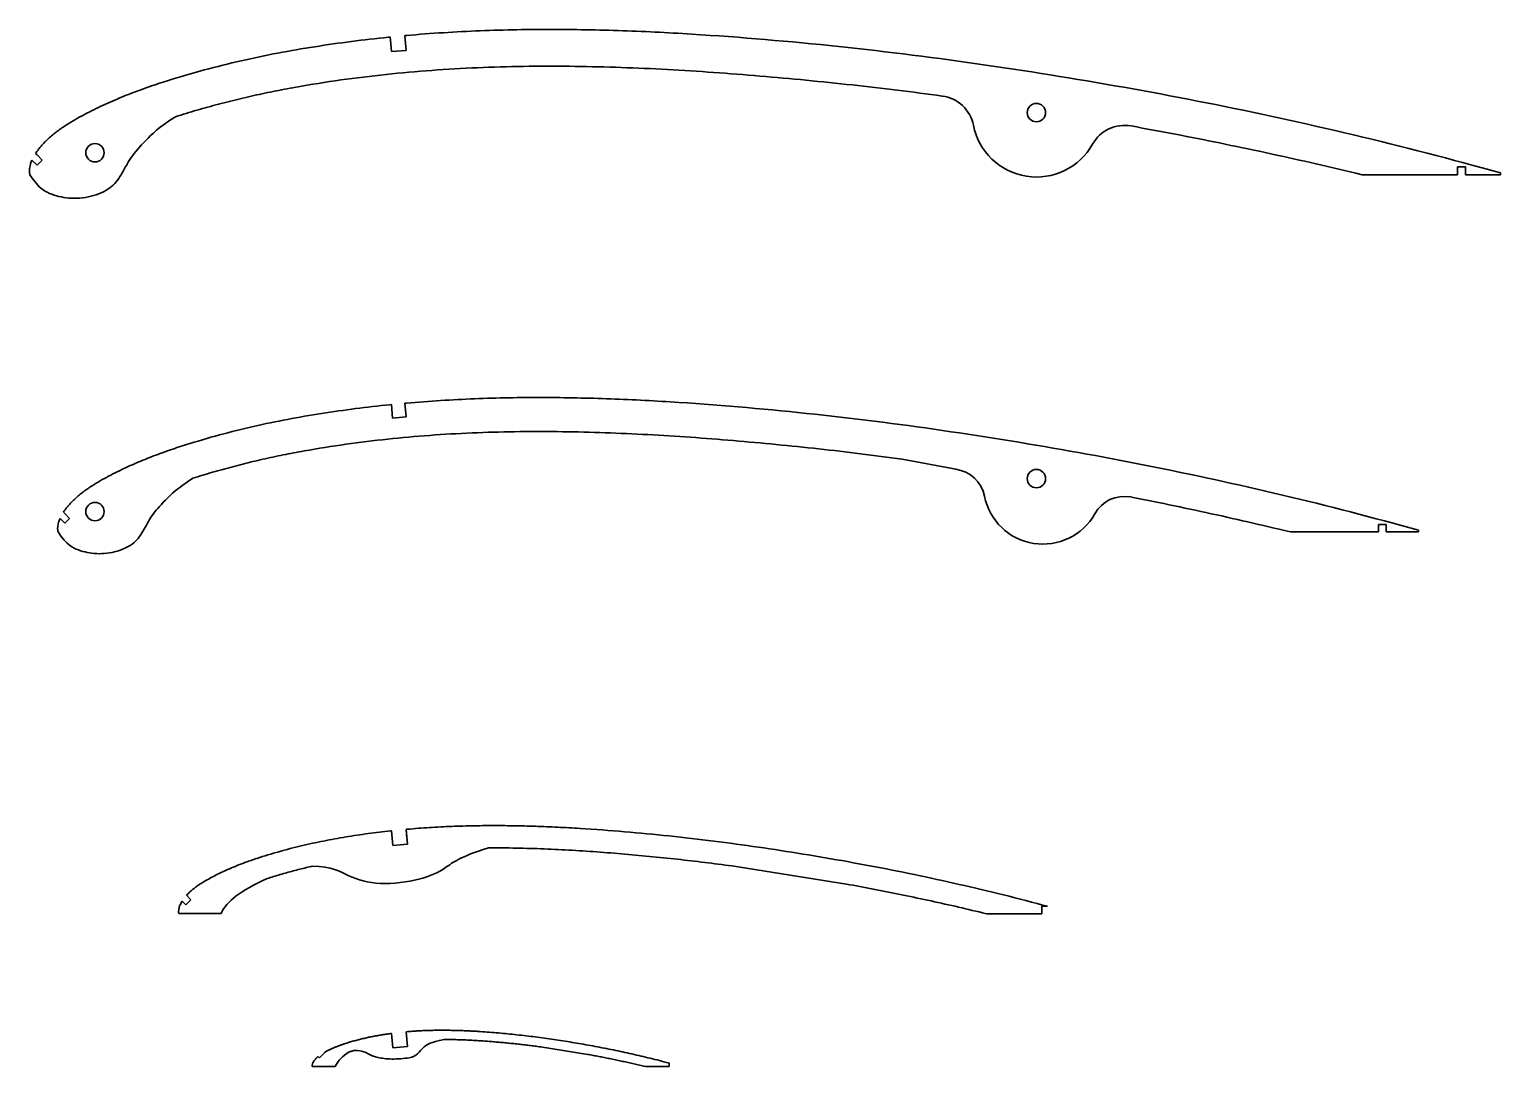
# Model space of a CAD drawing. Header units: millimetres. Extents: x -300 to 1870, y -600 to 600.
# Drawn here: x 1469.9 to 1870, y 27.4 to 309.5 of the extents above; entities that cross this region are included whole.
import ezdxf

# ---------------------------------------------------------------- set-up
doc = ezdxf.new("R2010")
doc.units = ezdxf.units.MM
doc.layers.get('0').update_dxf_attribs({"lineweight": 30})

msp = doc.modelspace()

# ---------------------------------------------------------------- linework, layer by layer
for p, q in [((1568.04, 307.41), (1568.39, 303.42)), ((1572.03, 307.76), (1572.03, 307.77)), ((1572.38, 303.77), (1572.03, 307.76)), ((1568.39, 303.42), (1572.38, 303.77)), ((1470.19, 272.76), (1469.99, 271.65)), ((1472.03, 272.52), (1470.62, 273.93)), ((1472.03, 275.35), (1471.62, 275.75)), ((1473.44, 273.93), (1472.03, 275.35)), ((1473.44, 273.93), (1472.03, 272.52)), ((1469.99, 271.65), (1469.93, 270.76)), ((1568.37, 207.47), (1568.69, 203.78)), ((1568.69, 203.78), (1572.38, 204.11)), ((1572.06, 207.79), (1572.05, 207.8)), ((1572.38, 204.11), (1572.06, 207.79)), ((1601.87, 200.07), (1600.43, 200.04)), ((1603.32, 200.09), (1601.87, 200.07)), ((1604.76, 200.1), (1603.32, 200.09)), ((1606.21, 200.11), (1604.76, 200.1)), ((1607.65, 200.12), (1606.21, 200.11)), ((1609.1, 200.12), (1607.65, 200.12)), ((1610.55, 200.11), (1609.1, 200.12)), ((1612, 200.1), (1610.55, 200.11)), ((1613.44, 200.09), (1612, 200.1)), ((1614.89, 200.07), (1613.44, 200.09)), ((1616.34, 200.05), (1614.89, 200.07)), ((1553.13, 196.23), (1551.71, 196.02)), ((1554.55, 196.44), (1553.13, 196.23)), ((1555.97, 196.65), (1554.55, 196.44)), ((1557.39, 196.84), (1555.97, 196.65)), ((1558.81, 197.03), (1557.39, 196.84)), ((1560.24, 197.22), (1558.81, 197.03)), ((1561.66, 197.4), (1560.24, 197.22)), ((1563.09, 197.57), (1561.66, 197.4)), ((1564.52, 197.73), (1563.09, 197.57)), ((1565.94, 197.89), (1564.52, 197.73)), ((1567.37, 198.05), (1565.94, 197.89)), ((1568.8, 198.2), (1567.37, 198.05)), ((1570.23, 198.34), (1568.8, 198.2)), ((1571.66, 198.48), (1570.23, 198.34)), ((1573.09, 198.61), (1571.66, 198.48)), ((1574.52, 198.73), (1573.09, 198.61)), ((1575.96, 198.85), (1574.52, 198.73)), ((1577.39, 198.97), (1575.96, 198.85)), ((1578.83, 199.07), (1577.39, 198.97)), ((1580.26, 199.18), (1578.83, 199.07)), ((1581.7, 199.27), (1580.26, 199.18)), ((1583.13, 199.36), (1581.7, 199.27)), ((1584.57, 199.45), (1583.13, 199.36)), ((1586.01, 199.53), (1584.57, 199.45)), ((1587.45, 199.6), (1586.01, 199.53)), ((1588.89, 199.67), (1587.45, 199.6)), ((1590.33, 199.74), (1588.89, 199.67)), ((1591.77, 199.8), (1590.33, 199.74)), ((1593.21, 199.85), (1591.77, 199.8)), ((1594.65, 199.9), (1593.21, 199.85)), ((1596.09, 199.94), (1594.65, 199.9)), ((1597.54, 199.98), (1596.09, 199.94)), ((1598.98, 200.02), (1597.54, 199.98)), ((1600.43, 200.04), (1598.98, 200.02)), ((1617.79, 200.03), (1616.34, 200.05)), ((1619.24, 200), (1617.79, 200.03)), ((1620.69, 199.96), (1619.24, 200)), ((1622.14, 199.93), (1620.69, 199.96)), ((1623.59, 199.89), (1622.14, 199.93)), ((1625.04, 199.84), (1623.59, 199.89)), ((1626.49, 199.79), (1625.04, 199.84)), ((1627.94, 199.74), (1626.49, 199.79)), ((1629.39, 199.68), (1627.94, 199.74)), ((1630.85, 199.62), (1629.39, 199.68)), ((1632.3, 199.56), (1630.85, 199.62)), ((1633.75, 199.49), (1632.3, 199.56)), ((1635.2, 199.42), (1633.75, 199.49)), ((1636.66, 199.35), (1635.2, 199.42)), ((1638.11, 199.27), (1636.66, 199.35)), ((1639.56, 199.19), (1638.11, 199.27)), ((1641.02, 199.11), (1639.56, 199.19)), ((1642.47, 199.03), (1641.02, 199.11)), ((1643.92, 198.94), (1642.47, 199.03)), ((1645.38, 198.84), (1643.92, 198.94)), ((1646.83, 198.75), (1645.38, 198.84)), ((1648.28, 198.65), (1646.83, 198.75)), ((1649.74, 198.55), (1648.28, 198.65)), ((1651.19, 198.45), (1649.74, 198.55)), ((1652.65, 198.34), (1651.19, 198.45)), ((1654.1, 198.23), (1652.65, 198.34)), ((1655.56, 198.12), (1654.1, 198.23)), ((1657.01, 198), (1655.56, 198.12)), ((1658.47, 197.89), (1657.01, 198)), ((1659.92, 197.77), (1658.47, 197.89)), ((1661.38, 197.65), (1659.92, 197.77)), ((1662.83, 197.52), (1661.38, 197.65)), ((1664.29, 197.4), (1662.83, 197.52)), ((1665.74, 197.27), (1664.29, 197.4)), ((1667.2, 197.14), (1665.74, 197.27)), ((1668.65, 197.01), (1667.2, 197.14)), ((1670.11, 196.87), (1668.65, 197.01)), ((1671.56, 196.73), (1670.11, 196.87)), ((1673.01, 196.59), (1671.56, 196.73)), ((1674.47, 196.45), (1673.01, 196.59)), ((1675.92, 196.31), (1674.47, 196.45)), ((1677.38, 196.16), (1675.92, 196.31)), ((1678.83, 196.01), (1677.38, 196.16)), ((1531.34, 192.1), (1530.66, 191.94)), ((1532.02, 192.26), (1531.34, 192.1)), ((1532.71, 192.42), (1532.02, 192.26)), ((1533.39, 192.57), (1532.71, 192.42)), ((1534.08, 192.73), (1533.39, 192.57)), ((1534.76, 192.88), (1534.08, 192.73)), ((1535.46, 193.03), (1534.76, 192.88)), ((1536.15, 193.18), (1535.46, 193.03)), ((1536.85, 193.33), (1536.15, 193.18)), ((1537.54, 193.47), (1536.85, 193.33)), ((1538.24, 193.62), (1537.54, 193.47)), ((1538.94, 193.76), (1538.24, 193.62)), ((1539.63, 193.9), (1538.94, 193.76)), ((1540.33, 194.03), (1539.63, 193.9)), ((1541.05, 194.17), (1540.33, 194.03)), ((1541.76, 194.31), (1541.05, 194.17)), ((1542.47, 194.45), (1541.76, 194.31)), ((1543.19, 194.58), (1542.47, 194.45)), ((1543.91, 194.71), (1543.19, 194.58)), ((1544.62, 194.84), (1543.91, 194.71)), ((1545.34, 194.97), (1544.62, 194.84)), ((1546.06, 195.09), (1545.34, 194.97)), ((1547.47, 195.33), (1546.06, 195.09)), ((1548.88, 195.57), (1547.47, 195.33)), ((1550.3, 195.8), (1548.88, 195.57)), ((1551.71, 196.02), (1550.3, 195.8)), ((1680.28, 195.86), (1678.83, 196.01)), ((1681.73, 195.71), (1680.28, 195.86)), ((1683.19, 195.55), (1681.73, 195.71)), ((1684.64, 195.39), (1683.19, 195.55)), ((1686.05, 195.24), (1684.64, 195.39)), ((1687.47, 195.08), (1686.05, 195.24)), ((1688.88, 194.92), (1687.47, 195.08)), ((1690.3, 194.75), (1688.88, 194.92)), ((1691.71, 194.59), (1690.3, 194.75)), ((1693.12, 194.42), (1691.71, 194.59)), ((1694.54, 194.25), (1693.12, 194.42)), ((1695.95, 194.08), (1694.54, 194.25)), ((1697.36, 193.9), (1695.95, 194.08)), ((1698.78, 193.73), (1697.36, 193.9)), ((1700.19, 193.55), (1698.78, 193.73)), ((1701.6, 193.37), (1700.19, 193.55)), ((1703.01, 193.18), (1701.6, 193.37)), ((1704.42, 193), (1703.01, 193.18)), ((1705.83, 192.81), (1704.42, 193)), ((1707.25, 192.62), (1705.83, 192.81)), ((1707.25, 192.62), (1721.86, 189.87)), ((1517.05, 188.24), (1516.37, 188.03)), ((1517.72, 188.44), (1517.05, 188.24)), ((1518.4, 188.65), (1517.72, 188.44)), ((1519.08, 188.85), (1518.4, 188.65)), ((1519.76, 189.05), (1519.08, 188.85)), ((1520.44, 189.25), (1519.76, 189.05)), ((1521.12, 189.44), (1520.44, 189.25)), ((1521.8, 189.63), (1521.12, 189.44)), ((1522.49, 189.83), (1521.8, 189.63)), ((1523.17, 190.01), (1522.49, 189.83)), ((1523.86, 190.2), (1523.17, 190.01)), ((1524.53, 190.38), (1523.86, 190.2)), ((1525.21, 190.56), (1524.53, 190.38)), ((1525.89, 190.74), (1525.21, 190.56)), ((1526.57, 190.92), (1525.89, 190.74)), ((1527.25, 191.09), (1526.57, 190.92)), ((1527.93, 191.27), (1527.25, 191.09)), ((1528.61, 191.44), (1527.93, 191.27)), ((1529.29, 191.6), (1528.61, 191.44)), ((1529.97, 191.77), (1529.29, 191.6)), ((1530.66, 191.94), (1529.97, 191.77)), ((1515.02, 187.61), (1514.35, 187.4)), ((1515.7, 187.82), (1515.02, 187.61)), ((1516.37, 188.03), (1515.7, 187.82)), ((1770.09, 182.19), (1769.39, 182.33)), ((1771.48, 181.92), (1770.09, 182.19)), ((1772.87, 181.64), (1771.48, 181.92)), ((1774.26, 181.37), (1772.87, 181.64)), ((1775.64, 181.09), (1774.26, 181.37)), ((1777.03, 180.8), (1775.64, 181.09)), ((1778.46, 180.51), (1777.03, 180.8)), ((1779.9, 180.22), (1778.46, 180.51)), ((1781.33, 179.92), (1779.9, 180.22)), ((1479.56, 175.2), (1478.25, 176.51)), ((1479.56, 177.81), (1479.18, 178.19)), ((1480.86, 176.51), (1479.56, 177.81)), ((1480.86, 176.51), (1479.56, 175.2)), ((1782.76, 179.62), (1781.33, 179.92)), ((1784.19, 179.32), (1782.76, 179.62)), ((1785.62, 179.01), (1784.19, 179.32)), ((1787.05, 178.71), (1785.62, 179.01)), ((1788.48, 178.4), (1787.05, 178.71)), ((1789.91, 178.09), (1788.48, 178.4)), ((1791.33, 177.78), (1789.91, 178.09)), ((1792.76, 177.46), (1791.33, 177.78)), ((1794.19, 177.15), (1792.76, 177.46)), ((1795.62, 176.83), (1794.19, 177.15)), ((1797.04, 176.51), (1795.62, 176.83)), ((1798.47, 176.19), (1797.04, 176.51)), ((1799.89, 175.86), (1798.47, 176.19)), ((1477.67, 174.39), (1477.61, 173.58)), ((1477.85, 175.43), (1477.67, 174.39)), ((1801.32, 175.54), (1799.89, 175.86)), ((1802.74, 175.21), (1801.32, 175.54)), ((1804.17, 174.88), (1802.74, 175.21)), ((1805.59, 174.54), (1804.17, 174.88)), ((1807.02, 174.21), (1805.59, 174.54)), ((1808.44, 173.87), (1807.02, 174.21)), ((1809.86, 173.54), (1808.44, 173.87)), ((1811.28, 173.19), (1809.86, 173.54)), ((1812.86, 172.81), (1811.28, 173.19)), ((1568.74, 87.58), (1568.4, 91.55)), ((1572.38, 91.93), (1572.38, 91.94)), ((1572.59, 89.52), (1572.38, 91.93)), ((1572.38, 91.93), (1572.73, 87.95)), ((1572.73, 87.95), (1568.74, 87.58)), ((1660.98, 81.99), (1692.14, 77.05)), ((1510.9, 71.43), (1511.48, 72.38)), ((1511.48, 72.38), (1512.45, 71.41)), ((1512.45, 71.41), (1513.87, 72.82)), ((1513.87, 72.82), (1512.67, 74.01)), ((1510.52, 70.04), (1510.48, 69.51)), ((1510.64, 70.72), (1510.52, 70.04)), ((1510.54, 69.04), (1522.06, 69.04)), ((1510.54, 69.04), (1511.04, 69.04)), ((1745.27, 69.01), (1745.27, 71.01)), ((1745.27, 71.01), (1746.83, 71.01)), ((1568.74, 32.56), (1568.43, 36.45)), ((1571.38, 36.8), (1571.38, 36.8)), ((1572.47, 35.89), (1572.38, 36.89)), ((1572.38, 36.89), (1572.38, 36.89)), ((1572.38, 36.89), (1572.73, 32.91)), ((1572.73, 32.91), (1568.74, 32.56)), ((1608.92, 32.79), (1621.76, 30.75)), ((1546.92, 28.14), (1546.87, 27.86)), ((1547.02, 28.43), (1547.28, 28.89)), ((1548.46, 30.17), (1548.83, 29.8)), ((1548.83, 29.8), (1550.24, 31.22)), ((1550.24, 31.22), (1550.16, 31.29)), ((1643.95, 27.97), (1643.95, 28.36)), ((1546.87, 27.86), (1546.85, 27.64)), ((1546.88, 27.44), (1553.09, 27.44)), ((1546.88, 27.44), (1547.38, 27.44)), ((1643.95, 27.44), (1642.5, 27.44))]:
    msp.add_line(p, q)
for points in [[(1870.04, 270.46), (1865.04, 271.82), (1862.54, 272.5), (1860.04, 273.17), (1857.54, 273.84), (1855.04, 274.51), (1852.54, 275.17), (1850.04, 275.82), (1847.54, 276.47), (1845.05, 277.1), (1842.55, 277.73), (1840.05, 278.35), (1837.55, 278.97), (1835.05, 279.58), (1832.54, 280.18), (1830.04, 280.78), (1827.55, 281.37), (1825.05, 281.95), (1822.56, 282.53), (1820.07, 283.1), (1817.57, 283.67), (1815.08, 284.23), (1812.58, 284.78), (1810.08, 285.33), (1807.58, 285.87), (1805.07, 286.41), (1802.57, 286.94), (1800.07, 287.46), (1797.56, 287.98), (1795.05, 288.49), (1792.55, 289), (1790.04, 289.5), (1787.54, 289.99), (1785.05, 290.48), (1782.56, 290.96), (1780.06, 291.43), (1777.56, 291.9), (1775.07, 292.37), (1772.57, 292.82), (1770.07, 293.27), (1767.57, 293.72), (1765.07, 294.16), (1762.56, 294.6), (1760.06, 295.03), (1757.56, 295.46), (1755.05, 295.88), (1752.54, 296.29), (1750.04, 296.7), (1747.54, 297.11), (1745.05, 297.5), (1742.55, 297.9), (1740.06, 298.29), (1737.56, 298.67), (1735.06, 299.05), (1732.56, 299.42), (1730.06, 299.78), (1727.56, 300.14), (1725.06, 300.5), (1722.56, 300.85), (1720.06, 301.19), (1717.55, 301.53), (1715.05, 301.86), (1712.54, 302.18), (1710.04, 302.5), (1707.54, 302.81), (1705.05, 303.12), (1702.55, 303.41), (1700.05, 303.7), (1697.56, 303.99), (1695.06, 304.27), (1692.56, 304.54), (1690.06, 304.8), (1687.56, 305.06), (1685.06, 305.32), (1682.55, 305.56), (1680.05, 305.8), (1677.55, 306.04), (1675.05, 306.26), (1672.54, 306.49), (1670.04, 306.7), (1667.54, 306.91), (1665.04, 307.11), (1662.55, 307.31), (1660.05, 307.5), (1657.55, 307.68), (1655.05, 307.85), (1652.55, 308.02), (1650.05, 308.18), (1648.8, 308.26), (1647.55, 308.33), (1646.3, 308.4), (1645.05, 308.47), (1643.8, 308.54), (1642.55, 308.61), (1641.3, 308.67), (1640.05, 308.73), (1638.8, 308.79), (1637.55, 308.85), (1636.3, 308.91), (1635.04, 308.96), (1633.79, 309.01), (1632.54, 309.05), (1631.29, 309.1), (1630.04, 309.14), (1628.79, 309.18), (1627.54, 309.22), (1626.29, 309.25), (1625.04, 309.29), (1623.79, 309.32), (1622.54, 309.34), (1621.29, 309.37), (1620.04, 309.39), (1618.79, 309.41), (1617.54, 309.42), (1616.29, 309.44), (1615.04, 309.45), (1613.78, 309.45), (1612.53, 309.46), (1611.28, 309.46), (1610.03, 309.46), (1608.78, 309.45), (1607.53, 309.44), (1606.28, 309.43), (1605.03, 309.42), (1603.78, 309.4), (1602.53, 309.38), (1601.28, 309.35), (1600.03, 309.33), (1598.78, 309.3), (1597.53, 309.26), (1596.28, 309.22), (1595.03, 309.18), (1593.78, 309.14), (1592.53, 309.09), (1591.29, 309.04), (1590.04, 308.98), (1588.79, 308.92), (1587.53, 308.86), (1586.28, 308.79), (1585.03, 308.72), (1583.78, 308.65), (1582.53, 308.57), (1581.28, 308.49), (1580.03, 308.4), (1578.78, 308.32), (1577.53, 308.22), (1576.28, 308.13), (1575.03, 308.02), (1573.78, 307.92), (1572.53, 307.81), (1572.03, 307.77)], [(1568.05, 307.39), (1567.53, 307.34), (1566.28, 307.21), (1565.03, 307.07), (1563.77, 306.93), (1562.52, 306.79), (1561.27, 306.65), (1560.02, 306.5), (1558.77, 306.34), (1557.52, 306.18), (1556.27, 306.02), (1555.02, 305.85), (1553.78, 305.68), (1552.53, 305.51), (1551.28, 305.33), (1550.04, 305.14), (1548.78, 304.95), (1547.52, 304.76), (1546.27, 304.56), (1545.02, 304.35), (1543.76, 304.14), (1542.51, 303.93), (1541.26, 303.71), (1540.01, 303.49), (1538.76, 303.26), (1537.51, 303.02), (1536.26, 302.78), (1535.01, 302.54), (1533.77, 302.29), (1532.52, 302.03), (1531.28, 301.77), (1530.04, 301.5), (1528.78, 301.22), (1527.52, 300.94), (1526.26, 300.65), (1525, 300.35), (1523.74, 300.05), (1522.49, 299.74), (1521.24, 299.42), (1519.99, 299.1), (1518.74, 298.77), (1517.49, 298.44), (1516.24, 298.1), (1515, 297.75), (1513.76, 297.4), (1512.51, 297.04), (1511.27, 296.67), (1510.04, 296.3), (1508.78, 295.92), (1507.52, 295.52), (1506.89, 295.32), (1506.26, 295.12), (1505.64, 294.92), (1505.01, 294.71), (1504.39, 294.5), (1503.76, 294.29), (1503.14, 294.08), (1502.52, 293.87), (1501.89, 293.65), (1501.27, 293.43), (1500.65, 293.21), (1500.04, 292.98), (1499.4, 292.75), (1498.77, 292.51), (1498.14, 292.27), (1497.51, 292.03), (1496.88, 291.78), (1496.26, 291.54), (1495.63, 291.28), (1495.01, 291.03), (1494.38, 290.77), (1493.76, 290.51), (1493.14, 290.24), (1492.51, 289.97), (1491.89, 289.7), (1491.27, 289.43), (1490.66, 289.15), (1490.04, 288.86), (1489.39, 288.56), (1488.74, 288.26), (1488.1, 287.95), (1487.46, 287.63), (1486.81, 287.31), (1486.18, 286.99), (1485.54, 286.66), (1484.91, 286.33), (1484.28, 285.99), (1483.66, 285.65), (1483.04, 285.31), (1482.43, 284.95), (1481.82, 284.6), (1481.22, 284.24), (1480.63, 283.87), (1480.04, 283.5), (1479.71, 283.29), (1479.39, 283.09), (1479.07, 282.87), (1478.76, 282.66), (1478.44, 282.44), (1478.13, 282.22), (1477.81, 281.99), (1477.5, 281.76), (1477.19, 281.53), (1476.88, 281.29), (1476.57, 281.04), (1476.27, 280.79), (1475.96, 280.53), (1475.65, 280.26), (1475.34, 279.98), (1475.04, 279.7), (1474.84, 279.52), (1474.65, 279.33), (1474.46, 279.14), (1474.26, 278.95), (1474.07, 278.76), (1473.88, 278.56), (1473.69, 278.36), (1473.51, 278.15), (1473.32, 277.95), (1473.14, 277.74), (1472.96, 277.53), (1472.78, 277.32), (1472.61, 277.1), (1472.44, 276.88), (1472.27, 276.66), (1472.1, 276.44), (1471.94, 276.22), (1471.79, 276), (1471.64, 275.77), (1471.62, 275.75)], [(1470.62, 273.93), (1470.51, 273.7), (1470.42, 273.47), (1470.34, 273.23), (1470.26, 273), (1470.19, 272.76)], [(1858.31, 272.09), (1860.51, 272.09)], [(1858.31, 269.94), (1858.31, 272.09)], [(1860.51, 272.09), (1860.51, 269.94)], [(1469.93, 270.76), (1469.94, 270.66), (1469.94, 270.56), (1469.95, 270.45), (1469.97, 270.35), (1469.98, 270.25), (1470, 270.15), (1470.02, 270.04), (1470.04, 269.94)], [(1832.36, 269.94), (1858.31, 269.94)], [(1860.51, 269.94), (1870.04, 269.94)], [(1870.04, 270.46), (1870.04, 269.94)], [(1847.71, 173.3), (1843.09, 174.55), (1840.78, 175.18), (1838.47, 175.8), (1836.16, 176.42), (1833.84, 177.04), (1831.53, 177.65), (1829.21, 178.25), (1826.91, 178.85), (1824.6, 179.44), (1822.29, 180.02), (1819.97, 180.6), (1817.66, 181.17), (1815.35, 181.73), (1813.03, 182.29), (1810.71, 182.84), (1808.41, 183.39), (1806.1, 183.92), (1803.8, 184.46), (1801.49, 184.99), (1799.18, 185.51), (1796.87, 186.03), (1794.56, 186.54), (1792.25, 187.05), (1789.94, 187.55), (1787.62, 188.04), (1785.31, 188.53), (1782.99, 189.02), (1780.67, 189.5), (1778.35, 189.97), (1776.03, 190.44), (1773.71, 190.91), (1771.41, 191.36), (1769.1, 191.81), (1766.79, 192.26), (1764.48, 192.69), (1762.18, 193.13), (1759.87, 193.56), (1757.55, 193.98), (1755.24, 194.4), (1752.93, 194.81), (1750.61, 195.22), (1748.3, 195.62), (1745.98, 196.02), (1743.67, 196.41), (1741.35, 196.8), (1739.03, 197.19), (1736.71, 197.57), (1734.41, 197.94), (1732.1, 198.31), (1729.79, 198.67), (1727.48, 199.03), (1725.17, 199.39), (1722.86, 199.74), (1720.55, 200.08), (1718.24, 200.42), (1715.92, 200.75), (1713.61, 201.08), (1711.3, 201.4), (1708.98, 201.72), (1706.66, 202.03), (1704.35, 202.34), (1702.03, 202.64), (1699.71, 202.93), (1697.4, 203.22), (1695.1, 203.5), (1692.79, 203.77), (1690.48, 204.04), (1688.17, 204.31), (1685.86, 204.56), (1683.54, 204.82), (1681.23, 205.06), (1678.92, 205.3), (1676.61, 205.53), (1674.29, 205.76), (1671.98, 205.99), (1669.66, 206.2), (1667.35, 206.41), (1665.03, 206.62), (1662.71, 206.82), (1660.4, 207.01), (1658.09, 207.2), (1655.78, 207.38), (1653.47, 207.55), (1651.16, 207.72), (1648.85, 207.88), (1646.54, 208.04), (1644.23, 208.19), (1643.07, 208.26), (1641.91, 208.32), (1640.76, 208.39), (1639.6, 208.46), (1638.44, 208.52), (1637.29, 208.58), (1636.13, 208.64), (1634.97, 208.7), (1633.82, 208.75), (1632.66, 208.8), (1631.5, 208.85), (1630.34, 208.9), (1629.19, 208.95), (1628.03, 208.99), (1626.87, 209.03), (1625.71, 209.07), (1624.56, 209.11), (1623.4, 209.15), (1622.24, 209.18), (1621.09, 209.21), (1619.93, 209.23), (1618.78, 209.26), (1617.62, 209.28), (1616.46, 209.3), (1615.31, 209.32), (1614.15, 209.33), (1612.99, 209.35), (1611.84, 209.35), (1610.68, 209.36), (1609.52, 209.36), (1608.37, 209.37), (1607.21, 209.36), (1606.05, 209.36), (1604.9, 209.35), (1603.74, 209.34), (1602.58, 209.33), (1601.43, 209.31), (1600.27, 209.29), (1599.11, 209.27), (1597.96, 209.24), (1596.8, 209.22), (1595.65, 209.18), (1594.49, 209.15), (1593.33, 209.11), (1592.18, 209.07), (1591.02, 209.03), (1589.87, 208.98), (1588.71, 208.93), (1587.55, 208.87), (1586.4, 208.81), (1585.24, 208.75), (1584.08, 208.69), (1582.92, 208.62), (1581.77, 208.55), (1580.61, 208.47), (1579.45, 208.39), (1578.3, 208.31), (1577.14, 208.22), (1575.99, 208.13), (1574.83, 208.04), (1573.68, 207.94), (1572.52, 207.84), (1572.05, 207.8)], [(1568.37, 207.45), (1567.89, 207.4), (1566.74, 207.28), (1565.58, 207.16), (1564.42, 207.03), (1563.26, 206.9), (1562.1, 206.77), (1560.95, 206.63), (1559.79, 206.48), (1558.64, 206.34), (1557.48, 206.19), (1556.33, 206.03), (1555.17, 205.87), (1554.02, 205.71), (1552.87, 205.54), (1551.71, 205.37), (1550.55, 205.2), (1549.39, 205.02), (1548.23, 204.83), (1547.07, 204.64), (1545.91, 204.45), (1544.75, 204.25), (1543.59, 204.05), (1542.43, 203.84), (1541.28, 203.63), (1540.12, 203.42), (1538.97, 203.19), (1537.81, 202.97), (1536.66, 202.73), (1535.51, 202.5), (1534.36, 202.26), (1533.21, 202.01), (1532.05, 201.75), (1530.88, 201.49), (1529.72, 201.22), (1528.55, 200.94), (1527.39, 200.66), (1526.23, 200.38), (1525.07, 200.09), (1523.92, 199.79), (1522.76, 199.48), (1521.61, 199.18), (1520.45, 198.86), (1519.3, 198.54), (1518.15, 198.21), (1517, 197.88), (1515.86, 197.54), (1514.71, 197.2), (1513.55, 196.84), (1512.38, 196.48), (1511.8, 196.29), (1511.22, 196.1), (1510.64, 195.92), (1510.06, 195.73), (1509.48, 195.53), (1508.91, 195.34), (1508.33, 195.14), (1507.76, 194.94), (1507.18, 194.74), (1506.61, 194.54), (1506.03, 194.33), (1505.46, 194.13), (1504.88, 193.91), (1504.29, 193.69), (1503.71, 193.47), (1503.13, 193.25), (1502.55, 193.02), (1501.97, 192.79), (1501.39, 192.55), (1500.81, 192.32), (1500.23, 192.08), (1499.65, 191.84), (1499.08, 191.59), (1498.5, 191.34), (1497.93, 191.09), (1497.36, 190.84), (1496.78, 190.58), (1496.21, 190.32), (1495.61, 190.04), (1495.02, 189.75), (1494.42, 189.47), (1493.82, 189.18), (1493.23, 188.88), (1492.64, 188.58), (1492.06, 188.28), (1491.47, 187.97), (1490.89, 187.66), (1490.32, 187.35), (1489.74, 187.03), (1489.18, 186.7), (1488.61, 186.37), (1488.06, 186.04), (1487.51, 185.7), (1486.96, 185.36), (1486.66, 185.17), (1486.37, 184.97), (1486.07, 184.78), (1485.78, 184.58), (1485.49, 184.38), (1485.2, 184.17), (1484.91, 183.96), (1484.62, 183.75), (1484.33, 183.53), (1484.04, 183.31), (1483.76, 183.08), (1483.47, 182.85), (1483.19, 182.6), (1482.91, 182.36), (1482.62, 182.1), (1482.34, 181.84), (1482.16, 181.67), (1481.98, 181.5), (1481.8, 181.33), (1481.62, 181.15), (1481.45, 180.97), (1481.27, 180.78), (1481.1, 180.6), (1480.92, 180.41), (1480.75, 180.22), (1480.58, 180.03), (1480.42, 179.83), (1480.25, 179.63), (1480.09, 179.44), (1479.93, 179.24), (1479.78, 179.03), (1479.62, 178.83), (1479.48, 178.62), (1479.33, 178.42), (1479.19, 178.21), (1479.18, 178.19)], [(1478.25, 176.51), (1478.15, 176.29), (1478.07, 176.07), (1477.99, 175.86), (1477.92, 175.64), (1477.85, 175.43)], [(1477.61, 173.58), (1477.62, 173.48), (1477.63, 173.38), (1477.64, 173.29), (1477.65, 173.19), (1477.66, 173.1), (1477.68, 173), (1477.69, 172.91), (1477.71, 172.81)], [(1812.86, 172.81), (1836.87, 172.81)], [(1836.87, 174.8), (1838.9, 174.8)], [(1836.87, 172.81), (1836.87, 174.8)], [(1838.9, 174.8), (1838.9, 172.81)], [(1838.9, 172.81), (1847.71, 172.81)], [(1847.71, 173.3), (1847.71, 172.81)], [(1746.83, 71.01), (1745.47, 71.37), (1743.96, 71.78), (1742.44, 72.18), (1740.92, 72.57), (1739.41, 72.96), (1737.89, 73.35), (1736.38, 73.73), (1734.87, 74.11), (1733.35, 74.48), (1731.83, 74.85), (1730.31, 75.22), (1728.8, 75.58), (1727.29, 75.94), (1725.77, 76.29), (1724.26, 76.64), (1722.75, 76.99), (1721.24, 77.33), (1719.72, 77.67), (1718.21, 78.01), (1716.69, 78.34), (1715.18, 78.67), (1713.66, 78.99), (1712.14, 79.31), (1710.63, 79.63), (1709.11, 79.95), (1707.59, 80.26), (1706.07, 80.56), (1704.55, 80.87), (1703.03, 81.17), (1701.52, 81.46), (1700.01, 81.75), (1698.5, 82.04), (1696.98, 82.32), (1695.47, 82.6), (1693.95, 82.88), (1692.44, 83.16), (1690.92, 83.43), (1689.41, 83.69), (1687.89, 83.96), (1686.37, 84.22), (1684.85, 84.48), (1683.33, 84.73), (1681.81, 84.98), (1680.3, 85.23), (1678.78, 85.48), (1677.27, 85.72), (1675.76, 85.96), (1674.24, 86.19), (1672.73, 86.42), (1671.22, 86.65), (1669.7, 86.88), (1668.19, 87.1), (1666.67, 87.32), (1665.15, 87.54), (1663.64, 87.75), (1662.12, 87.95), (1660.6, 88.16), (1659.08, 88.36), (1657.56, 88.56), (1656.05, 88.75), (1654.53, 88.94), (1653.02, 89.12), (1651.51, 89.3), (1649.99, 89.48), (1648.48, 89.65), (1646.96, 89.82), (1645.45, 89.98), (1643.93, 90.14), (1642.42, 90.3), (1640.9, 90.45), (1639.38, 90.6), (1637.87, 90.75), (1636.35, 90.89), (1634.83, 91.03), (1633.31, 91.16), (1631.8, 91.3), (1630.28, 91.42), (1628.77, 91.54), (1627.25, 91.66), (1625.74, 91.78), (1624.23, 91.89), (1622.71, 91.99), (1621.2, 92.1), (1619.68, 92.19), (1618.92, 92.24), (1618.16, 92.28), (1617.41, 92.33), (1616.65, 92.37), (1615.89, 92.41), (1615.13, 92.45), (1614.37, 92.49), (1613.61, 92.53), (1612.86, 92.56), (1612.1, 92.6), (1611.34, 92.63), (1610.58, 92.66), (1609.82, 92.69), (1609.06, 92.72), (1608.3, 92.75), (1607.55, 92.77), (1606.79, 92.8), (1606.03, 92.82), (1605.27, 92.84), (1604.51, 92.86), (1603.76, 92.88), (1603, 92.9), (1602.24, 92.91), (1601.48, 92.92), (1600.72, 92.94), (1599.97, 92.94), (1599.21, 92.95), (1598.45, 92.96), (1597.69, 92.96), (1596.93, 92.97), (1596.18, 92.97), (1595.42, 92.96), (1594.66, 92.96), (1593.9, 92.96), (1593.14, 92.95), (1592.39, 92.94), (1591.63, 92.93), (1590.87, 92.92), (1590.11, 92.9), (1589.35, 92.89), (1588.6, 92.87), (1587.84, 92.85), (1587.08, 92.82), (1586.32, 92.8), (1585.57, 92.77), (1584.81, 92.74), (1584.05, 92.71), (1583.3, 92.68), (1582.54, 92.64), (1581.78, 92.6), (1581.02, 92.56), (1580.26, 92.52), (1579.5, 92.48), (1578.74, 92.43), (1577.99, 92.38), (1577.23, 92.33), (1576.47, 92.27), (1575.71, 92.22), (1574.95, 92.16), (1574.2, 92.1), (1573.44, 92.03), (1572.68, 91.97), (1572.38, 91.94)], [(1568.4, 91.55), (1568.13, 91.52), (1567.37, 91.44), (1566.61, 91.35), (1565.86, 91.26), (1565.1, 91.17), (1564.34, 91.08), (1563.58, 90.98), (1562.83, 90.88), (1562.07, 90.78), (1561.31, 90.68), (1560.56, 90.57), (1559.8, 90.46), (1559.05, 90.35), (1558.28, 90.23), (1557.52, 90.12), (1556.76, 90), (1556, 89.87), (1555.24, 89.74), (1554.48, 89.62), (1553.72, 89.48), (1552.96, 89.35), (1552.21, 89.21), (1551.45, 89.07), (1550.69, 88.92), (1549.94, 88.77), (1549.18, 88.62), (1548.43, 88.46), (1547.67, 88.31), (1546.92, 88.14), (1546.16, 87.97), (1545.39, 87.8), (1544.63, 87.63), (1543.87, 87.45), (1543.11, 87.26), (1542.35, 87.07), (1541.59, 86.88), (1540.83, 86.69), (1540.07, 86.49), (1539.31, 86.29), (1538.56, 86.08), (1537.8, 85.87), (1537.05, 85.66), (1536.3, 85.44), (1535.55, 85.22), (1534.8, 84.99), (1534.03, 84.76), (1533.27, 84.52), (1532.89, 84.4), (1532.51, 84.27), (1532.13, 84.15), (1531.75, 84.03), (1531.37, 83.9), (1530.99, 83.77), (1530.61, 83.64), (1530.24, 83.51), (1529.86, 83.38), (1529.48, 83.25), (1529.11, 83.11), (1528.73, 82.98), (1528.35, 82.84), (1527.97, 82.69), (1527.58, 82.55), (1527.2, 82.4), (1526.82, 82.25), (1526.44, 82.1), (1526.06, 81.95), (1525.68, 81.79), (1525.3, 81.64), (1524.93, 81.48), (1524.55, 81.32), (1524.17, 81.15), (1523.8, 80.99), (1523.42, 80.82), (1523.04, 80.65), (1522.67, 80.48), (1522.28, 80.3), (1521.89, 80.11), (1521.49, 79.92), (1521.1, 79.73), (1520.72, 79.54), (1520.33, 79.34), (1519.95, 79.15), (1519.56, 78.94), (1519.18, 78.74), (1518.8, 78.53), (1518.43, 78.32), (1518.06, 78.11), (1517.69, 77.9), (1517.33, 77.68), (1516.96, 77.46), (1516.61, 77.23), (1516.41, 77.1), (1516.22, 76.98), (1516.02, 76.85), (1515.83, 76.72), (1515.64, 76.59), (1515.45, 76.45), (1515.26, 76.32), (1515.07, 76.18), (1514.88, 76.03), (1514.7, 75.89), (1514.51, 75.74), (1514.32, 75.58), (1514.13, 75.43), (1513.95, 75.26), (1513.76, 75.1), (1513.58, 74.93), (1513.46, 74.82), (1513.34, 74.7), (1513.22, 74.59), (1513.11, 74.47), (1512.99, 74.35), (1512.88, 74.23), (1512.76, 74.11), (1512.67, 74.01)], [(1660.98, 81.99), (1660.06, 82.12), (1659.13, 82.24), (1658.21, 82.36), (1657.28, 82.48), (1656.36, 82.6), (1655.43, 82.72), (1654.51, 82.83), (1653.58, 82.95), (1652.65, 83.06), (1651.73, 83.17), (1650.8, 83.28), (1649.87, 83.39), (1648.95, 83.5), (1648.02, 83.6), (1647.09, 83.7), (1646.17, 83.81), (1645.21, 83.91), (1644.26, 84.01), (1643.31, 84.11), (1642.36, 84.21), (1641.41, 84.31), (1640.45, 84.41), (1639.5, 84.5), (1638.55, 84.59), (1637.59, 84.69), (1636.64, 84.78), (1635.69, 84.87), (1634.73, 84.95), (1633.78, 85.04), (1632.83, 85.12), (1631.87, 85.2), (1630.92, 85.29), (1629.97, 85.36), (1629.01, 85.44), (1628.06, 85.52), (1627.11, 85.59), (1626.15, 85.67), (1625.2, 85.74), (1624.25, 85.81), (1623.29, 85.88), (1622.34, 85.94), (1621.39, 86.01), (1620.43, 86.07), (1619.48, 86.13), (1618.53, 86.19), (1617.57, 86.25), (1616.62, 86.3), (1615.67, 86.35), (1614.72, 86.4), (1613.77, 86.45), (1612.81, 86.5), (1611.86, 86.54), (1610.91, 86.58), (1609.96, 86.62), (1609.01, 86.66), (1608.06, 86.69), (1607.1, 86.72), (1606.15, 86.75), (1605.2, 86.78), (1604.25, 86.8), (1603.3, 86.83), (1602.35, 86.85), (1601.4, 86.86), (1600.45, 86.88), (1599.5, 86.89), (1598.55, 86.9), (1597.61, 86.9), (1596.66, 86.9), (1595.71, 86.9), (1594.76, 86.9)], [(1546.81, 81.91), (1546.59, 81.86), (1546.14, 81.75), (1545.69, 81.65), (1545.24, 81.54), (1544.8, 81.43), (1544.35, 81.33), (1543.9, 81.21), (1543.46, 81.1), (1543.01, 80.99), (1542.57, 80.88), (1542.12, 80.76), (1541.68, 80.64), (1541.23, 80.52), (1540.79, 80.4), (1540.34, 80.28), (1539.89, 80.16), (1539.44, 80.03), (1539, 79.91), (1538.55, 79.78), (1538.1, 79.65), (1537.66, 79.52), (1537.21, 79.39), (1536.77, 79.25), (1536.32, 79.12), (1535.88, 78.98), (1535.44, 78.85), (1535, 78.71), (1534.56, 78.57)], [(1730.2, 69.01), (1729.17, 69.26), (1728.24, 69.48), (1727.3, 69.7), (1726.37, 69.92), (1725.44, 70.14), (1724.51, 70.36), (1723.57, 70.58), (1722.64, 70.79), (1721.7, 71.01), (1720.77, 71.22), (1719.84, 71.43), (1718.9, 71.64), (1717.97, 71.85), (1717.03, 72.06), (1716.09, 72.26), (1715.16, 72.47), (1714.22, 72.67), (1713.28, 72.87), (1712.35, 73.07), (1711.41, 73.27), (1710.47, 73.47), (1709.54, 73.67), (1708.6, 73.86), (1707.66, 74.05), (1706.72, 74.25), (1705.81, 74.43), (1704.9, 74.61), (1703.99, 74.8), (1703.08, 74.98), (1702.17, 75.16), (1701.26, 75.34), (1700.35, 75.51), (1699.44, 75.69), (1698.53, 75.86), (1697.61, 76.04), (1696.7, 76.21), (1695.79, 76.38), (1694.88, 76.55), (1693.96, 76.72), (1693.05, 76.88), (1692.14, 77.05)], [(1510.48, 69.51), (1510.48, 69.45), (1510.49, 69.38), (1510.49, 69.32), (1510.5, 69.26), (1510.51, 69.2), (1510.52, 69.13), (1510.53, 69.07), (1510.54, 69.04)], [(1510.9, 71.43), (1510.83, 71.29), (1510.78, 71.15), (1510.73, 71), (1510.68, 70.86), (1510.64, 70.72)], [(1730.2, 69.01), (1745.27, 69.01)], [(1568.44, 36.46), (1568.13, 36.41), (1567.81, 36.37), (1567.5, 36.33), (1567.19, 36.28), (1566.88, 36.24), (1566.57, 36.19), (1566.25, 36.14), (1565.94, 36.09), (1565.62, 36.04), (1565.31, 35.99), (1565, 35.93), (1564.68, 35.88), (1564.37, 35.82), (1564.06, 35.77), (1563.75, 35.71), (1563.44, 35.65), (1563.12, 35.59), (1562.81, 35.52), (1562.5, 35.46), (1562.19, 35.39), (1561.88, 35.33), (1561.56, 35.26), (1561.25, 35.19), (1560.93, 35.11), (1560.62, 35.04), (1560.31, 34.96), (1559.99, 34.89), (1559.68, 34.81), (1559.37, 34.73), (1559.05, 34.64), (1558.74, 34.56), (1558.43, 34.48), (1558.12, 34.39), (1557.81, 34.3), (1557.5, 34.21), (1557.19, 34.12), (1556.88, 34.03), (1556.56, 33.93), (1556.25, 33.83), (1556.09, 33.78), (1555.94, 33.73), (1555.78, 33.68), (1555.62, 33.63), (1555.47, 33.58), (1555.31, 33.52), (1555.16, 33.47), (1555, 33.42), (1554.84, 33.36), (1554.69, 33.31), (1554.53, 33.25), (1554.38, 33.2), (1554.22, 33.14), (1554.06, 33.08), (1553.91, 33.02), (1553.75, 32.96), (1553.59, 32.9), (1553.43, 32.83), (1553.28, 32.77), (1553.12, 32.71), (1552.97, 32.64), (1552.81, 32.58), (1552.65, 32.51), (1552.5, 32.44), (1552.34, 32.38), (1552.19, 32.31), (1552.03, 32.24), (1551.88, 32.17), (1551.72, 32.09), (1551.56, 32.01), (1551.4, 31.94), (1551.23, 31.86), (1551.07, 31.78), (1550.91, 31.7), (1550.76, 31.62), (1550.6, 31.53), (1550.44, 31.45), (1550.29, 31.36), (1550.16, 31.29)], [(1643.95, 28.36), (1643.76, 28.41), (1643.13, 28.58), (1642.51, 28.74), (1641.88, 28.91), (1641.26, 29.07), (1640.63, 29.23), (1640.01, 29.38), (1639.38, 29.54), (1638.76, 29.69), (1638.13, 29.85), (1637.51, 30), (1636.88, 30.15), (1636.26, 30.29), (1635.63, 30.44), (1635.01, 30.58), (1634.39, 30.73), (1633.76, 30.87), (1633.14, 31.01), (1632.51, 31.15), (1631.89, 31.28), (1631.26, 31.42), (1630.64, 31.55), (1630.01, 31.69), (1629.39, 31.82), (1628.76, 31.95), (1628.13, 32.07), (1627.51, 32.2), (1626.88, 32.33), (1626.26, 32.45), (1625.63, 32.57), (1625.01, 32.69), (1624.39, 32.81), (1623.76, 32.93), (1623.14, 33.04), (1622.51, 33.16), (1621.89, 33.27), (1621.26, 33.38), (1620.64, 33.49), (1620.01, 33.6), (1619.39, 33.71), (1618.76, 33.81), (1618.13, 33.92), (1617.51, 34.02), (1616.88, 34.13), (1616.26, 34.23), (1615.63, 34.33), (1615.01, 34.43), (1614.38, 34.52), (1613.76, 34.62), (1613.14, 34.71), (1612.51, 34.81), (1611.89, 34.9), (1611.26, 34.99), (1610.64, 35.08), (1610.01, 35.16), (1609.38, 35.25), (1608.76, 35.33), (1608.13, 35.42), (1607.51, 35.5), (1606.88, 35.58), (1606.26, 35.65), (1605.63, 35.73), (1605.01, 35.8), (1604.38, 35.88), (1603.76, 35.95), (1603.13, 36.02), (1602.51, 36.09), (1601.89, 36.15), (1601.26, 36.22), (1600.63, 36.28), (1600.01, 36.34), (1599.38, 36.4), (1598.76, 36.46), (1598.13, 36.52), (1597.51, 36.57), (1596.88, 36.63), (1596.26, 36.68), (1595.63, 36.73), (1595.01, 36.78), (1594.38, 36.83), (1593.76, 36.87), (1593.13, 36.91), (1592.51, 36.96), (1591.88, 37), (1591.57, 37.02), (1591.26, 37.03), (1590.95, 37.05), (1590.63, 37.07), (1590.32, 37.09), (1590.01, 37.1), (1589.7, 37.12), (1589.38, 37.13), (1589.07, 37.15), (1588.76, 37.16), (1588.44, 37.18), (1588.13, 37.19), (1587.82, 37.2), (1587.51, 37.21), (1587.19, 37.23), (1586.88, 37.24), (1586.57, 37.25), (1586.25, 37.26), (1585.94, 37.26), (1585.63, 37.27), (1585.32, 37.28), (1585, 37.29), (1584.69, 37.29), (1584.38, 37.3), (1584.07, 37.3), (1583.75, 37.31), (1583.44, 37.31), (1583.13, 37.31), (1582.82, 37.31), (1582.5, 37.31), (1582.19, 37.32), (1581.88, 37.31), (1581.57, 37.31), (1581.25, 37.31), (1580.94, 37.31), (1580.63, 37.31), (1580.32, 37.3), (1580, 37.3), (1579.69, 37.29), (1579.38, 37.28), (1579.07, 37.27), (1578.75, 37.27), (1578.44, 37.26), (1578.13, 37.25), (1577.82, 37.24), (1577.5, 37.22), (1577.19, 37.21), (1576.88, 37.2), (1576.57, 37.18), (1576.25, 37.17), (1575.94, 37.15), (1575.63, 37.13), (1575.32, 37.11), (1575, 37.09), (1574.69, 37.07), (1574.38, 37.05), (1574.07, 37.03), (1573.75, 37.01), (1573.44, 36.98), (1573.13, 36.96), (1572.82, 36.93), (1572.5, 36.9), (1572.38, 36.89)], [(1608.92, 32.79), (1608.53, 32.84), (1608.15, 32.89), (1607.77, 32.94), (1607.39, 32.99), (1607.01, 33.04), (1606.63, 33.09), (1606.24, 33.14), (1605.86, 33.18), (1605.48, 33.23), (1605.1, 33.28), (1604.72, 33.32), (1604.34, 33.37), (1603.95, 33.41), (1603.57, 33.45), (1603.19, 33.5), (1602.81, 33.54), (1602.41, 33.58), (1602.02, 33.62), (1601.63, 33.67), (1601.24, 33.71), (1600.84, 33.75), (1600.45, 33.79), (1600.06, 33.82), (1599.66, 33.86), (1599.27, 33.9), (1598.88, 33.94), (1598.48, 33.97), (1598.09, 34.01), (1597.7, 34.05), (1597.31, 34.08), (1596.91, 34.11), (1596.52, 34.15), (1596.13, 34.18), (1595.73, 34.21), (1595.34, 34.24), (1594.95, 34.28), (1594.55, 34.31), (1594.16, 34.34), (1593.77, 34.36), (1593.37, 34.39), (1592.98, 34.42), (1592.59, 34.45), (1592.19, 34.47), (1591.8, 34.5), (1591.41, 34.52), (1591.02, 34.54), (1590.62, 34.57), (1590.23, 34.59), (1589.84, 34.61), (1589.44, 34.63), (1589.05, 34.65), (1588.66, 34.67), (1588.27, 34.68), (1587.87, 34.7), (1587.48, 34.71), (1587.09, 34.73), (1586.7, 34.74), (1586.31, 34.75), (1585.91, 34.76), (1585.52, 34.77), (1585.13, 34.78), (1584.74, 34.79), (1584.35, 34.8), (1583.96, 34.8), (1583.56, 34.81), (1583.17, 34.81), (1582.78, 34.81), (1582.69, 34.81)], [(1547.02, 28.43), (1547, 28.38), (1546.98, 28.32), (1546.95, 28.26), (1546.93, 28.2), (1546.92, 28.14)], [(1548.46, 30.17), (1548.44, 30.15), (1548.36, 30.08), (1548.28, 30.02), (1548.21, 29.95), (1548.13, 29.88), (1548.08, 29.83), (1548.03, 29.78), (1547.98, 29.74), (1547.94, 29.69), (1547.89, 29.64), (1547.84, 29.59), (1547.79, 29.54), (1547.75, 29.49), (1547.7, 29.44), (1547.66, 29.39), (1547.61, 29.33), (1547.57, 29.28), (1547.52, 29.23), (1547.48, 29.17), (1547.44, 29.12), (1547.4, 29.06), (1547.36, 29.01), (1547.32, 28.95), (1547.28, 28.89), (1547.28, 28.89)], [(1558.34, 31.85), (1558.24, 31.82), (1558.06, 31.77), (1557.88, 31.72), (1557.69, 31.66), (1557.51, 31.61), (1557.33, 31.55), (1557.15, 31.49), (1556.96, 31.44), (1556.78, 31.38)], [(1637.46, 27.44), (1637.03, 27.54), (1636.65, 27.63), (1636.27, 27.72), (1635.88, 27.81), (1635.5, 27.9), (1635.11, 27.99), (1634.73, 28.08), (1634.34, 28.17), (1633.96, 28.26), (1633.57, 28.35), (1633.19, 28.44), (1632.8, 28.52), (1632.41, 28.61), (1632.03, 28.69), (1631.64, 28.78), (1631.26, 28.86), (1630.87, 28.95), (1630.48, 29.03), (1630.1, 29.11), (1629.71, 29.19), (1629.32, 29.28), (1628.94, 29.36), (1628.55, 29.44), (1628.16, 29.52), (1627.78, 29.6), (1627.4, 29.67), (1627.03, 29.75), (1626.65, 29.82), (1626.28, 29.9), (1625.9, 29.97), (1625.53, 30.04), (1625.15, 30.12), (1624.77, 30.19), (1624.4, 30.26), (1624.02, 30.33), (1623.65, 30.4), (1623.27, 30.48), (1622.89, 30.55), (1622.52, 30.61), (1622.14, 30.68), (1621.76, 30.75)], [(1546.85, 27.64), (1546.85, 27.62), (1546.86, 27.59), (1546.86, 27.56), (1546.86, 27.54), (1546.87, 27.51), (1546.87, 27.49), (1546.87, 27.46), (1546.88, 27.44)], [(1637.46, 27.44), (1643.95, 27.44)], [(1643.95, 27.44), (1643.95, 27.97)]]:
    msp.add_lwpolyline(points)
for points in [[(1726.65, 283.4, 0.32014), (1718.18, 291.35), (1716.66, 291.56), (1715.13, 291.76), (1713.6, 291.96), (1712.08, 292.16), (1710.55, 292.36), (1709.02, 292.55), (1707.5, 292.74), (1705.97, 292.93), (1704.44, 293.12), (1702.91, 293.3), (1701.39, 293.48), (1699.86, 293.66), (1698.33, 293.84), (1696.8, 294.01), (1695.27, 294.18), (1693.74, 294.35), (1692.17, 294.52), (1690.6, 294.69), (1689.03, 294.86), (1687.46, 295.02), (1685.89, 295.18), (1684.32, 295.34), (1682.75, 295.5), (1681.17, 295.65), (1679.6, 295.8), (1678.03, 295.95), (1676.46, 296.1), (1674.88, 296.24), (1673.31, 296.38), (1671.74, 296.52), (1670.17, 296.65), (1668.59, 296.79), (1667.02, 296.92), (1665.45, 297.05), (1663.87, 297.17), (1662.3, 297.3), (1660.73, 297.42), (1659.16, 297.54), (1657.58, 297.65), (1656.01, 297.76), (1654.44, 297.87), (1652.87, 297.98), (1651.3, 298.08), (1649.72, 298.18), (1648.15, 298.28), (1646.58, 298.37), (1645.01, 298.46), (1643.44, 298.55), (1641.87, 298.63), (1640.3, 298.71), (1638.73, 298.79), (1637.16, 298.86), (1635.59, 298.93), (1634.02, 298.99), (1632.45, 299.05), (1630.88, 299.11), (1629.31, 299.16), (1627.74, 299.21), (1626.17, 299.25), (1624.61, 299.29), (1623.04, 299.33), (1621.47, 299.36), (1619.9, 299.39), (1618.34, 299.41), (1616.77, 299.43), (1615.21, 299.44), (1613.64, 299.45), (1612.08, 299.46), (1610.51, 299.46), (1608.95, 299.45), (1607.39, 299.44), (1605.82, 299.43), (1604.26, 299.4), (1602.7, 299.38), (1601.14, 299.35), (1599.58, 299.31), (1598.02, 299.27), (1596.46, 299.22), (1594.9, 299.17), (1593.34, 299.11), (1591.78, 299.05), (1590.23, 298.98), (1588.67, 298.91), (1587.12, 298.82), (1585.56, 298.74), (1584.01, 298.64), (1582.45, 298.55), (1580.9, 298.44), (1579.35, 298.33), (1577.8, 298.21), (1576.25, 298.09), (1574.7, 297.96), (1573.15, 297.83), (1571.6, 297.69), (1570.06, 297.54), (1568.51, 297.38), (1566.96, 297.22), (1565.42, 297.06), (1563.88, 296.88), (1562.34, 296.7), (1560.79, 296.52), (1559.25, 296.32), (1557.71, 296.12), (1556.18, 295.92), (1554.64, 295.71), (1553.1, 295.49), (1551.57, 295.26), (1550.04, 295.03), (1548.51, 294.79), (1546.98, 294.54), (1545.45, 294.29), (1543.93, 294.03), (1543.15, 293.89), (1542.37, 293.75), (1541.6, 293.61), (1540.82, 293.47), (1540.05, 293.33), (1539.28, 293.18), (1538.51, 293.03), (1537.73, 292.88), (1536.98, 292.73), (1536.22, 292.58), (1535.47, 292.43), (1534.72, 292.27), (1533.97, 292.12), (1533.21, 291.96), (1532.46, 291.8), (1531.71, 291.63), (1530.97, 291.47), (1530.23, 291.3), (1529.49, 291.13), (1528.75, 290.96), (1528.01, 290.79), (1527.27, 290.61), (1526.53, 290.44), (1525.8, 290.26), (1525.06, 290.07), (1524.32, 289.89), (1523.59, 289.7), (1522.85, 289.52), (1522.12, 289.32), (1521.39, 289.13), (1520.65, 288.94), (1519.92, 288.74), (1519.18, 288.54), (1518.44, 288.33), (1517.7, 288.13), (1516.97, 287.92), (1516.23, 287.71), (1515.49, 287.49), (1514.76, 287.28), (1514.02, 287.06), (1513.29, 286.84), (1512.56, 286.62), (1511.83, 286.39), (1511.1, 286.17), (1510.37, 285.94), (1509.65, 285.71)], [(1726.65, 283.4, 0.69624), (1759.07, 278.26)], [(1832.36, 269.94), (1830.65, 270.35), (1829.12, 270.72), (1827.58, 271.09), (1826.04, 271.45), (1824.5, 271.81), (1822.96, 272.17), (1821.42, 272.53), (1819.88, 272.88), (1818.34, 273.24), (1816.8, 273.59), (1815.26, 273.94), (1813.72, 274.28), (1812.17, 274.63), (1810.63, 274.97), (1809.09, 275.31), (1807.54, 275.65), (1806, 275.98), (1804.45, 276.31), (1802.91, 276.64), (1801.36, 276.97), (1799.82, 277.3), (1798.27, 277.62), (1796.72, 277.94), (1795.17, 278.26), (1793.63, 278.58), (1792.13, 278.88), (1790.63, 279.19), (1789.12, 279.49), (1787.62, 279.79), (1786.12, 280.08), (1784.62, 280.38), (1783.11, 280.67), (1781.61, 280.96), (1780.11, 281.25), (1778.6, 281.53), (1777.1, 281.82), (1775.59, 282.1), (1774.09, 282.38), (1772.58, 282.65), (1771.07, 282.93), (1769.57, 283.2, 0.319803), (1759.07, 278.26)], [(1729.69, 182.51, 0.69624), (1759.68, 177.76)]]:
    msp.add_lwpolyline(points, format="xyb")
for points in [[(1743.81, 289.33, 0.414214), (1741.31, 286.83, 0.414214), (1743.81, 284.33, 0.414214), (1746.31, 286.83, 0.414214)], [(1487.76, 278.44, 0.414214), (1485.26, 275.94, 0.414214), (1487.76, 273.44, 0.414214), (1490.26, 275.94, 0.414214)]]:
    msp.add_lwpolyline(points, format="xyb", close=True)
for centre in [(1743.81, 187.31), (1487.76, 178.36)]:
    msp.add_circle(centre, 2.5)
for centre, start, end in [((1720.62, 180.7), 11.2924, 82.3003), ((1767.75, 173.23), 79.7433, 150.6811)]:
    msp.add_arc(centre, 9.25, start, end)
for points in [[(1470.04, 269.94), (1472.63, 266.01), (1476, 264.46), (1481.19, 263.23), (1487.61, 264), (1492.72, 266.51), (1495.23, 270.38), (1497.29, 274.59), (1501.31, 279.08), (1505.1, 282.83), (1509.65, 285.71)], [(1477.71, 172.81), (1480.12, 169.18), (1483.23, 167.75), (1488.03, 166.6), (1493.97, 167.32), (1498.69, 169.64), (1501.02, 173.22), (1502.92, 177.12), (1506.64, 181.27), (1510.15, 184.74), (1514.35, 187.4)], [(1546.81, 81.91), (1552.24, 81.91), (1556.43, 79.04), (1564.8, 76.57), (1576.76, 78.1), (1583.25, 81.26), (1586.93, 84.51), (1594.76, 86.9)], [(1534.56, 78.57), (1527.3, 75.21), (1523.61, 72.44), (1522.06, 69.04)], [(1558.34, 31.85), (1560.6, 31.85), (1562.22, 30.59), (1564.58, 29.89), (1568.14, 29.33), (1573.85, 29.74), (1575.44, 30.74), (1577.18, 32.86), (1578.95, 34.04), (1582.69, 34.81)]]:
    msp.add_open_spline(points, degree=3)
msp.add_open_spline([(1553.09, 27.44), (1553.11, 27.48), (1553.33, 27.85), (1553.69, 28.6), (1554.7, 29.72), (1555.65, 30.66), (1556.78, 31.38)], degree=3, knots=[4.87653, 4.87653, 4.87653, 4.87653, 5, 6, 7, 8, 8, 8, 8])

doc.saveas('drawing.dxf')
